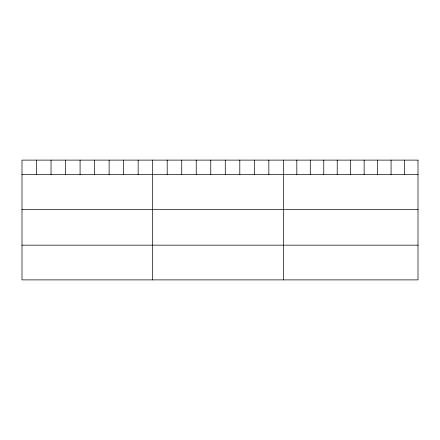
<?xml version="1.0" encoding="UTF-8"?>
<svg xmlns="http://www.w3.org/2000/svg" width="440" height="440" viewBox="0 0 440 440"><rect width="100%" height="100%" fill="white"/><g stroke="black" fill="none" stroke-linecap="round" stroke-linejoin="round"><path stroke-width="0.66" d="M22 174.663L418 174.663M22 209.385L418 209.385M22 245.157L418 245.157M404.536 160.121L404.536 174.663M391.072 160.121L391.072 174.663M377.608 160.121L377.608 174.663M364.144 160.121L364.144 174.663M350.68 160.121L350.68 174.663M337.216 160.121L337.216 174.663M323.752 160.121L323.752 174.663M310.288 160.121L310.288 174.663M296.824 160.121L296.824 174.663M283.36 160.121L283.36 279.879M268.84 160.121L268.84 174.663M254.32 160.121L254.32 174.663M239.8 160.121L239.8 174.663M225.28 160.121L225.28 174.663M210.76 160.121L210.76 174.663M196.24 160.121L196.24 174.663M181.72 160.121L181.72 174.663M167.2 160.121L167.2 174.663M152.68 160.121L152.68 279.879M138.16 160.121L138.16 174.663M123.64 160.121L123.64 174.663M109.12 160.121L109.12 174.663M94.6 160.121L94.6 174.663M80.08 160.121L80.08 174.663M65.56 160.121L65.56 174.663M51.04 160.121L51.04 174.663M36.52 160.121L36.52 174.663M418 160.121L22 160.121L22 279.879L418 279.879L418 160.121"/></g></svg>
